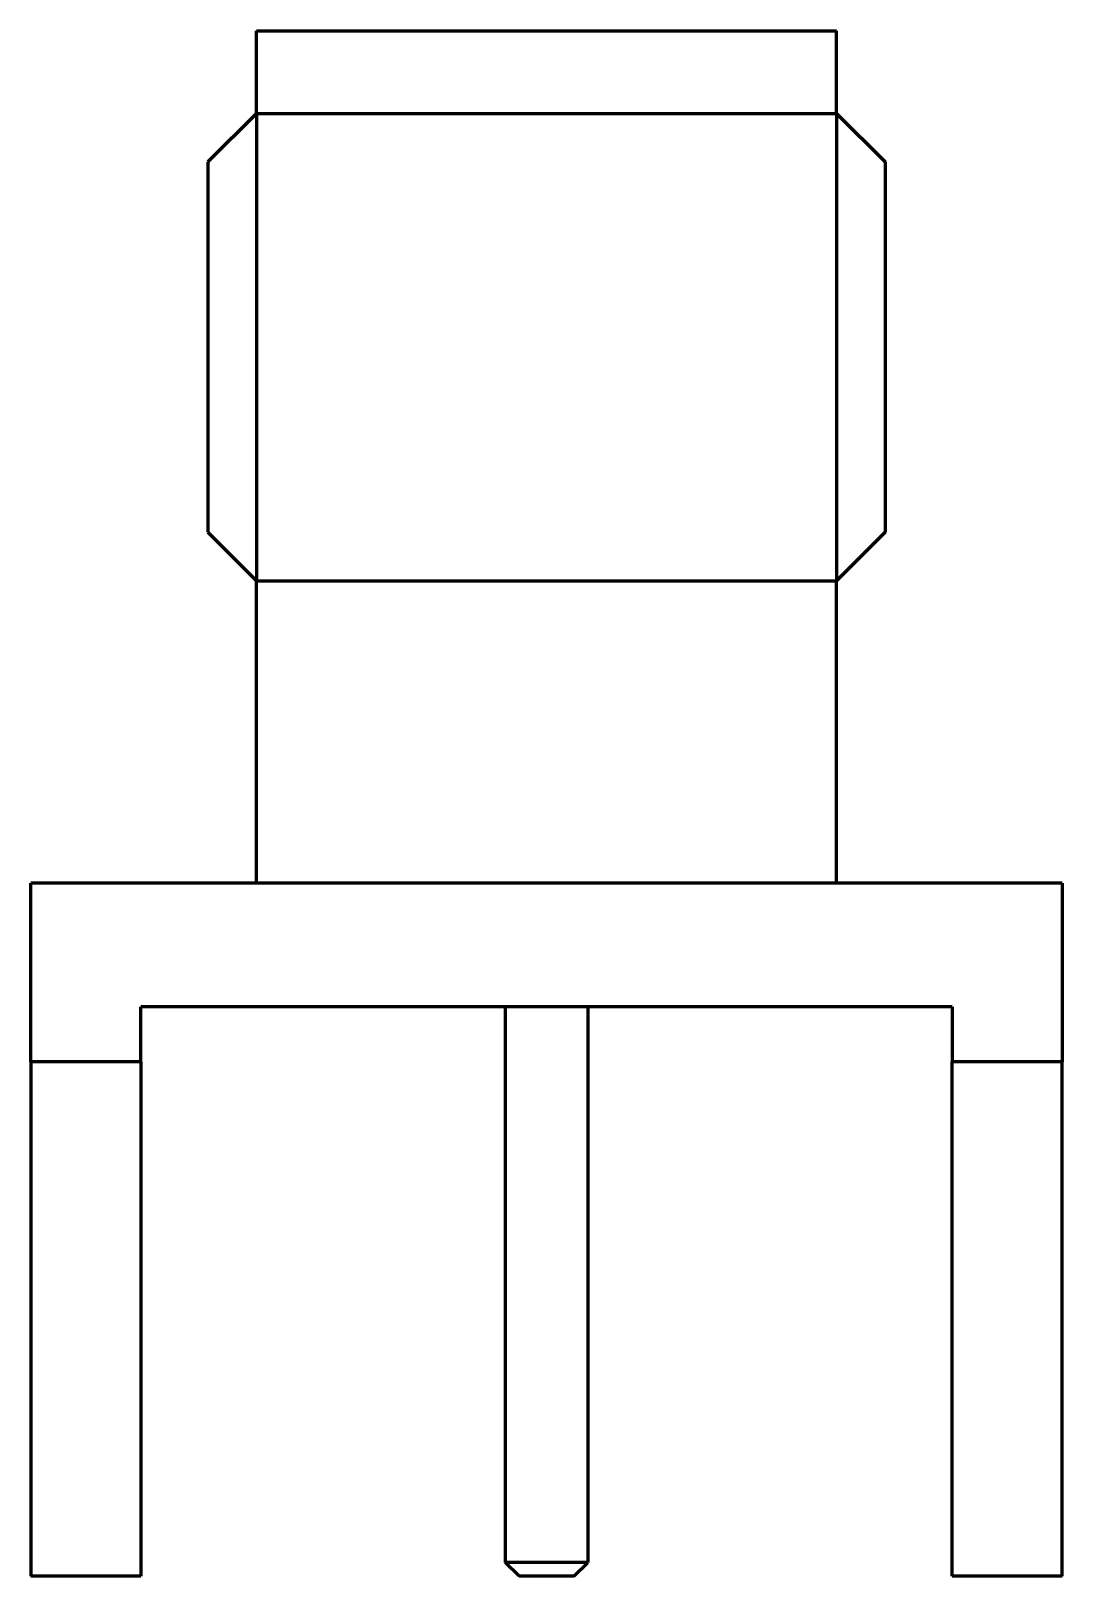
# Model space of a CAD drawing. Header units: millimetres. Extents: x -4.8 to 4.8, y -4.7 to 9.5.
import ezdxf

# ---------------------------------------------------------------- set-up
doc = ezdxf.new("R2010")
doc.units = ezdxf.units.MM
doc.linetypes.add('K5LT_BASIC', pattern=[0])

msp = doc.modelspace()

# ---------------------------------------------------------------- linework, layer by layer
at = {"color": 150, "linetype": 'K5LT_BASIC', "lineweight": 60, "true_color": 0x0080ff}
for p, q in [((-2.68, 9.525), (2.68, 9.525)), ((-2.68, 8.763), (-2.68, 9.525)), ((2.68, 8.763), (2.68, 9.525)), ((-2.68, 8.763), (-3.129, 8.314)), ((-2.68, 8.763), (-2.68, 4.445)), ((-2.68, 8.763), (2.68, 8.763)), ((2.68, 8.763), (3.129, 8.314)), ((2.68, 8.763), (2.68, 4.445)), ((-3.129, 8.314), (-3.129, 4.894)), ((3.129, 8.314), (3.129, 4.894)), ((-3.129, 4.894), (-2.68, 4.445)), ((3.129, 4.894), (2.68, 4.445)), ((-2.68, 1.651), (-2.68, 4.445)), ((-2.68, 4.445), (2.68, 4.445)), ((2.68, 1.651), (2.68, 4.445)), ((-4.763, 0), (-4.763, 1.651)), ((4.762, 1.651), (-4.763, 1.651)), ((4.762, 1.651), (4.762, 0)), ((3.746, 0.508), (-3.747, 0.508)), ((-3.747, 0), (-3.747, 0.508)), ((-0.381, 0.508), (-0.381, -4.623)), ((0.381, 0.508), (0.381, -4.623)), ((3.746, 0.508), (3.746, 0)), ((-4.763, 0), (-4.763, -4.75)), ((-3.747, 0), (-4.763, 0)), ((-3.747, 0), (-3.747, -4.75)), ((3.746, -4.75), (3.746, 0)), ((4.762, 0), (3.746, 0)), ((4.762, -4.75), (4.762, 0)), ((-0.254, -4.75), (-0.381, -4.623)), ((0, -4.623), (-0.381, -4.623)), ((0.381, -4.623), (0, -4.623)), ((0.254, -4.75), (0.381, -4.623)), ((-3.747, -4.75), (-4.763, -4.75)), ((0.254, -4.75), (-0.254, -4.75)), ((4.762, -4.75), (3.746, -4.75))]:
    msp.add_line(p, q, dxfattribs=at)

doc.saveas('drawing.dxf')
